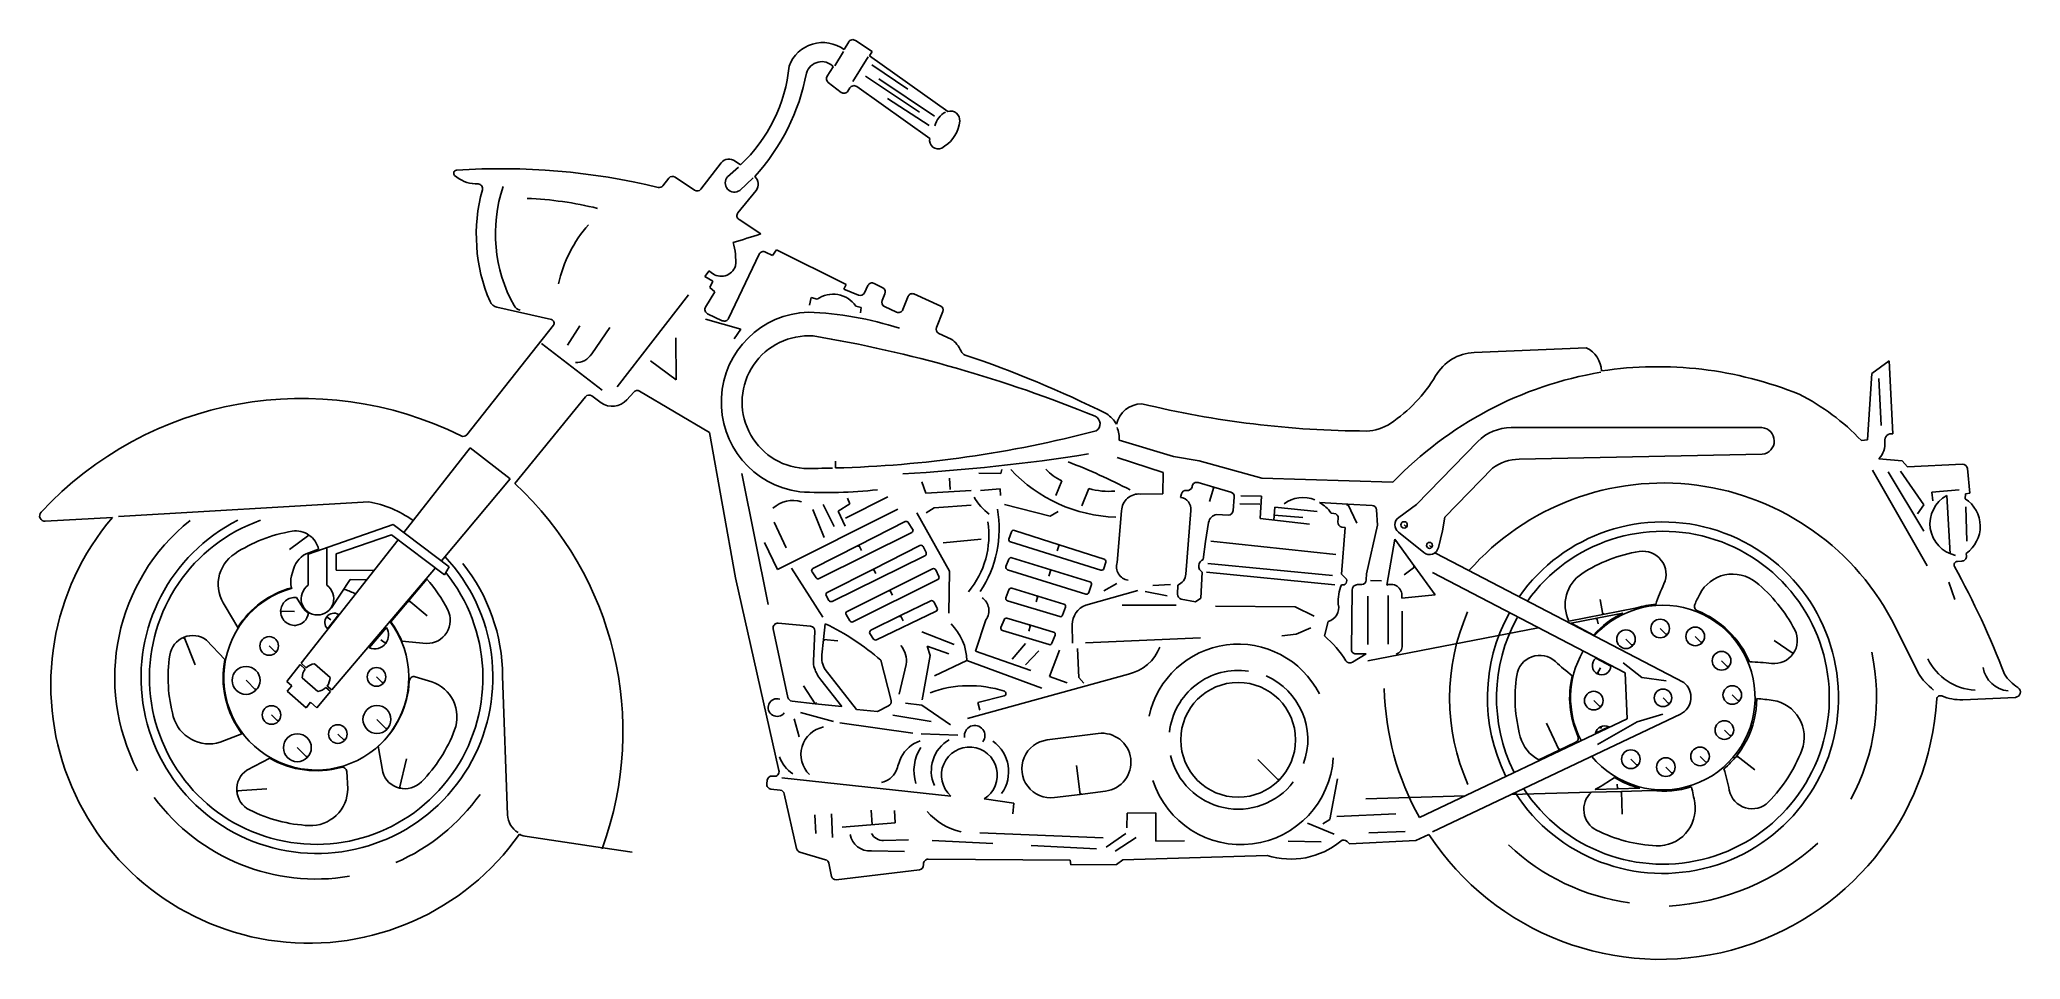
# Model space of a CAD drawing. Extents: x 0 to 16.8, y 0 to 7.8.
import ezdxf

# ---------------------------------------------------------------- set-up
doc = ezdxf.new("R2010")
doc.units = 0
doc.layers.add('WHITE', color=7, linetype='CONTINUOUS')

msp = doc.modelspace()

# ---------------------------------------------------------------- linework, layer by layer
at = {"layer": 'WHITE', "linetype": 'CONTINUOUS'}
for p, q in [((6.842999, 7.736999), (6.881999, 7.802)), ((6.939, 7.814), (7.080999, 7.719999)), ((6.698999, 7.51), (6.750999, 7.591)), ((6.837999, 7.718999), (6.764999, 7.598)), ((7.046999, 7.676), (6.916999, 7.466)), ((7.080999, 7.719999), (7.059, 7.683)), ((7.059, 7.683), (7.725999, 7.210999)), ((7.385, 7.399), (7.078999, 7.606999)), ((6.817999, 7.373), (6.708, 7.456999)), ((7.571, 6.98), (6.949999, 7.422999)), ((7.485, 7.203999), (7.025, 7.51)), ((7.138, 7.488999), (7.612999, 7.17)), ((6.893, 7.410999), (6.875999, 7.383999)), ((7.211999, 7.321), (7.566999, 7.091)), ((7.697999, 6.914999), (7.673999, 6.897999)), ((5.624, 6.55), (5.797999, 6.774)), ((5.915999, 6.789), (5.960999, 6.756)), ((3.73, 6.593999), (3.704999, 6.594999)), ((5.302, 6.578999), (5.353, 6.644)), ((5.407, 6.652999), (5.57, 6.540999)), ((5.852, 6.656), (5.946, 6.737999)), ((6.067999, 6.645999), (5.955999, 6.539)), ((6.093999, 6.539999), (5.94, 6.349999)), ((5.948999, 6.291999), (6.133999, 6.169)), ((5.86, 5.451), (6.119999, 5.997)), ((6.175, 6.014999), (6.234, 5.985)), ((6.234, 5.985), (6.268, 6.032999)), ((6.268, 6.032999), (6.861, 5.741)), ((5.693999, 5.855), (5.657999, 5.809)), ((5.657999, 5.809), (5.724999, 5.767)), ((5.715, 5.839), (5.693999, 5.855)), ((5.724999, 5.767), (5.702, 5.715)), ((6.861, 5.741), (6.842, 5.701)), ((7.015999, 5.669), (7.045, 5.73)), ((7.098999, 5.749), (7.171999, 5.711999)), ((4.912, 4.869999), (5.518, 5.651999)), ((5.743999, 5.676), (5.664999, 5.547999)), ((5.702, 5.715), (5.743999, 5.676)), ((6.561999, 5.629), (6.547999, 5.565)), ((6.613999, 5.613999), (6.561999, 5.629)), ((6.842, 5.701), (6.964, 5.65)), ((7.19, 5.659999), (7.165999, 5.604)), ((7.342, 5.526), (7.388999, 5.640999)), ((7.434999, 5.658999), (7.664999, 5.556)), ((3.634, 4.462999), (4.369999, 5.394)), ((4.353, 5.441999), (3.89, 5.546)), ((5.965, 5.359), (5.663, 5.446)), ((5.682, 5.491), (5.807, 5.432)), ((6.988999, 5.545), (6.942999, 5.556)), ((6.981999, 5.498), (6.988999, 5.545)), ((7.185999, 5.552), (7.288, 5.504)), ((7.683, 5.511), (7.627999, 5.375)), ((4.269999, 5.236999), (4.783999, 4.841)), ((4.596, 5.388), (4.488999, 5.224999)), ((4.848999, 5.375), (4.696, 5.15)), ((5.414, 4.929999), (5.410999, 5.284999)), ((5.907999, 5.278999), (5.965, 5.359)), ((7.647999, 5.323999), (7.752999, 5.275)), ((5.195, 5.09), (5.414, 4.929999)), ((12.202, 5.160999), (13.156, 5.202)), ((15.585, 4.984), (15.732, 5.09)), ((15.732, 5.09), (15.765, 4.469999)), ((15.549, 4.418), (15.585, 4.984)), ((15.665, 4.539999), (15.646, 4.940999)), ((4.643, 4.784999), (4.040999, 4.047999)), ((4.776, 4.735), (4.697999, 4.791999)), ((5.052999, 4.824999), (4.993999, 4.758999)), ((5.698999, 4.481999), (5.103, 4.831999)), ((5.919, 3.246999), (5.698999, 4.481999)), ((9.182, 4.414999), (9.645999, 4.277999)), ((12.234, 4.403999), (11.713, 3.869999)), ((14.651, 4.522999), (12.516, 4.522999)), ((15.496, 4.413), (15.549, 4.418)), ((3.661999, 4.352), (3.098, 3.631999)), ((4.000999, 4.086999), (3.661999, 4.352)), ((6.770999, 4.237999), (6.770999, 4.179999)), ((9.557999, 4.140999), (9.164999, 4.268)), ((9.645999, 4.277999), (9.862999, 4.241)), ((9.862999, 4.241), (10.395, 4.093999)), ((12.586, 4.255), (14.653, 4.296)), ((15.645, 4.257999), (15.844, 4.241)), ((15.844, 4.241), (15.889, 4.190999)), ((3.417, 3.391), (4.000999, 4.086999)), ((5.973999, 4.133999), (6.197, 3.017999)), ((7.504, 4.061999), (7.538, 3.964999)), ((7.739999, 4.092999), (7.744999, 3.997999)), ((7.987999, 4.135), (8.177, 4.132999)), ((8.177, 4.132999), (8.184, 4.168)), ((8.644, 3.947), (8.696, 4.071)), ((9.555, 3.959), (9.557999, 4.140999)), ((9.987999, 4.017), (9.854, 4.056)), ((10.395, 4.093999), (11.51, 4.058)), ((11.954, 3.763), (12.359, 4.177)), ((16.057, 3.348), (15.59, 4.162)), ((15.724, 4.146999), (16.029, 3.642999)), ((16.027, 3.867), (15.83, 4.152999)), ((15.889, 4.190999), (16.356, 4.210999)), ((16.398, 4.175), (16.418, 3.966)), ((0.671999, 3.767999), (2.801, 3.891999)), ((6.855, 3.752), (7.214, 3.934)), ((6.872, 3.921999), (6.893, 3.875)), ((7.538, 3.964999), (7.923999, 3.986999)), ((8.001999, 3.989), (8.170999, 4.001999)), ((8.170999, 4.001999), (8.173, 3.947)), ((8.925, 4.006), (8.866, 3.858999)), ((9.366, 3.957999), (9.555, 3.959)), ((9.711999, 3.959), (9.704999, 3.93)), ((9.758, 3.989), (9.755999, 3.989)), ((9.803, 4.025), (9.803, 4.020999)), ((9.951999, 3.894), (9.987999, 4.017)), ((9.987999, 4.017), (9.975999, 4.01)), ((10.133, 3.974999), (9.987999, 4.017)), ((10.152, 3.816999), (10.161, 3.933)), ((10.217, 3.941999), (10.394, 3.938999)), ((10.394, 3.938999), (10.383, 3.75)), ((11.129, 3.871999), (10.888, 3.885999)), ((16.327, 3.993), (16.095, 3.974999)), ((16.095, 3.974999), (16.105, 3.901)), ((16.222, 3.947), (16.251, 3.450999)), ((16.381, 3.960999), (16.379, 3.917999)), ((16.418, 3.966), (16.381, 3.960999)), ((0.62, 3.759999), (0.048, 3.727999)), ((6.348999, 3.502), (6.249, 3.72)), ((6.276999, 3.316999), (7.298999, 3.828999)), ((6.576, 3.828), (6.672999, 3.589999)), ((6.756999, 3.681999), (6.664999, 3.868999)), ((6.893, 3.875), (6.793, 3.812999)), ((6.793, 3.812999), (6.850999, 3.684999)), ((7.362999, 3.723999), (6.967999, 3.523)), ((7.426, 3.66), (7.388999, 3.717)), ((7.738999, 3.302), (7.461999, 3.798)), ((7.541999, 3.799), (7.607999, 3.839999)), ((7.607999, 3.839999), (7.922999, 3.865)), ((8.206999, 3.868999), (8.595, 3.769)), ((8.595, 3.769), (8.664999, 3.809999)), ((9.164999, 3.377), (9.204, 3.815999)), ((9.793, 3.816999), (9.75, 3.278)), ((9.916999, 3.555), (9.944, 3.717)), ((10.013, 3.783999), (10.111, 3.779999)), ((10.21, 3.875), (10.38, 3.871)), ((10.383, 3.75), (10.802, 3.701999)), ((10.498, 3.736999), (10.507, 3.846999)), ((10.745, 3.759), (10.501, 3.779999)), ((10.507, 3.846999), (10.866, 3.809)), ((10.986, 3.796999), (11.01, 3.793999)), ((11.047, 3.750999), (11.044, 3.720999)), ((11.129, 3.871999), (11.118, 3.861999)), ((11.205, 3.710999), (11.129, 3.871999)), ((11.334, 3.859999), (11.129, 3.871999)), ((11.381, 3.694999), (11.372, 3.822999)), ((11.713, 3.869999), (11.561, 3.759999)), ((11.934, 3.645999), (11.954, 3.763)), ((15.974, 3.790999), (16.027, 3.867)), ((16.394, 3.558), (16.386, 3.848999)), ((2.124, 3.486), (2.290999, 3.609999)), ((2.224999, 2.519999), (3.049, 3.569999)), ((2.290999, 3.609999), (2.276999, 3.607)), ((2.283999, 3.447), (3.007999, 3.7)), ((2.993999, 3.611999), (2.520999, 3.45)), ((3.443, 3.272), (2.993999, 3.611999)), ((3.007999, 3.7), (3.483999, 3.339999)), ((6.164999, 3.546), (6.276999, 3.316999)), ((6.631, 3.239), (7.418, 3.631)), ((8.008999, 3.575), (7.686999, 3.542999)), ((8.265999, 3.635999), (8.244999, 3.575999)), ((8.258, 3.551), (9.027, 3.311)), ((8.673, 3.526999), (8.291, 3.648999)), ((9.897, 3.403), (9.916999, 3.555)), ((9.963, 3.556999), (11.026, 3.443)), ((11.104, 3.674), (11.075, 3.278)), ((11.078, 3.677999), (11.104, 3.674)), ((11.286, 3.279999), (11.381, 3.694999)), ((11.527, 3.575999), (11.461, 3.184999)), ((11.699, 3.338999), (11.527, 3.575999)), ((11.558, 3.634), (11.774, 3.460999)), ((11.607, 3.696), (11.626, 3.677)), ((11.626, 3.677), (11.626, 3.690999)), ((11.899, 3.503999), (11.934, 3.645999)), ((2.283999, 3.183), (2.283999, 3.447)), ((2.289, 3.459), (2.372999, 3.489)), ((2.441999, 3.500999), (2.441999, 3.183)), ((2.520999, 3.45), (2.520999, 3.309999)), ((6.967999, 3.523), (6.578, 3.325)), ((6.739999, 3.045), (7.531, 3.433)), ((6.967999, 3.523), (6.964, 3.509999)), ((6.991, 3.476999), (6.967999, 3.523)), ((7.487999, 3.520999), (7.093999, 3.321)), ((7.539999, 3.46), (7.514999, 3.512)), ((8.244999, 3.404999), (8.22, 3.341)), ((8.602, 3.315), (8.269, 3.417)), ((8.656, 3.476), (8.673, 3.526999)), ((8.673, 3.526999), (8.659999, 3.519999)), ((9.055, 3.404999), (8.673, 3.526999)), ((9.052, 3.325), (9.067999, 3.38)), ((11.823, 3.522), (11.841, 3.503999)), ((11.841, 3.503999), (11.841, 3.517999)), ((13.985, 2.355), (11.874, 3.454999)), ((16.352, 3.388), (16.313, 3.385999)), ((16.388, 3.453999), (16.39, 3.430999)), ((2.142999, 3.263), (2.16, 3.321)), ((2.64, 3.230999), (2.482, 2.990999)), ((3.365999, 3.329999), (2.483999, 2.292999)), ((2.520999, 3.309999), (2.842999, 3.308)), ((2.782, 3.23), (2.64, 3.230999)), ((3.292999, 3.236), (3.14, 3.052999)), ((3.483999, 3.339999), (3.443, 3.272)), ((6.289, 1.608), (5.919, 3.246999)), ((6.395999, 3.328999), (6.663, 2.911)), ((6.57, 3.296), (6.605, 3.244999)), ((7.093999, 3.321), (6.699999, 3.121999)), ((6.918, 2.871999), (7.639999, 3.230999)), ((7.093999, 3.321), (7.089, 3.308)), ((7.112999, 3.282999), (7.093999, 3.321)), ((7.596, 3.322999), (7.231999, 3.141999)), ((7.649, 3.257999), (7.623, 3.312999)), ((7.732999, 2.947), (7.738999, 3.302)), ((8.232999, 3.315), (8.899, 3.107)), ((8.585, 3.259), (8.602, 3.315)), ((8.602, 3.315), (8.59, 3.308)), ((8.934, 3.213), (8.602, 3.315)), ((9.876999, 3.072), (9.89, 3.293999)), ((9.925999, 3.295), (11.016, 3.186)), ((10.998, 3.265), (9.935999, 3.367)), ((11.075, 3.278), (11.109, 3.243)), ((11.285, 3.227999), (11.286, 3.279999)), ((11.322, 3.221999), (11.413, 3.220999)), ((11.607, 3.272), (11.699, 3.338999)), ((11.699, 3.338999), (11.685, 3.341)), ((11.87, 3.101999), (11.699, 3.338999)), ((11.849, 3.289999), (13.486, 2.437999)), ((16.292, 3.061), (16.241, 3.21)), ((2.236, 2.996), (2.184, 3.078)), ((3.14, 3.052999), (2.987999, 2.871)), ((3.296999, 2.923), (3.14, 3.052999)), ((3.14, 3.052999), (3.141999, 3.039)), ((6.690999, 3.095), (6.714, 3.053999)), ((7.231999, 3.141999), (6.868999, 2.960999)), ((7.231999, 3.141999), (7.228, 3.128999)), ((7.254, 3.098), (7.231999, 3.141999)), ((7.579999, 3.049999), (7.323999, 2.924999)), ((7.633999, 2.989), (7.605999, 3.042)), ((8.244999, 3.144999), (8.218999, 3.076999)), ((8.232, 3.051), (8.677, 2.915999)), ((8.491999, 3.088999), (8.269, 3.157)), ((8.477, 3.040999), (8.491999, 3.088999)), ((8.491999, 3.088999), (8.479999, 3.082999)), ((8.713, 3.022), (8.491999, 3.088999)), ((8.899999, 3.013), (9.342, 3.138999)), ((8.923999, 3.119999), (8.946999, 3.187999)), ((9.050999, 3.134999), (9.163999, 3.197)), ((9.590999, 3.094), (9.404999, 3.128999)), ((9.619, 3.188999), (9.468999, 3.180999)), ((9.682, 3.184), (9.678999, 3.107)), ((9.711, 3.065999), (9.831999, 3.040999)), ((9.831999, 3.040999), (9.876999, 3.072)), ((11.159, 2.634999), (11.164, 3.141)), ((11.21, 3.187999), (11.246, 3.187999)), ((11.298, 3.091), (11.297, 2.677999)), ((11.471, 3.095999), (11.471, 2.683)), ((11.586, 3.073999), (11.87, 3.101999)), ((13.273, 3.062999), (13.298, 2.934999)), ((1.577, 3.006), (1.684999, 2.825)), ((2.168999, 2.96), (2.049999, 2.963999)), ((2.049999, 2.963999), (2.059999, 2.953999)), ((2.476, 2.888999), (2.441999, 2.914999)), ((2.441999, 2.914999), (2.444, 2.901999)), ((2.447999, 2.812), (2.543999, 2.934999)), ((6.861, 2.933), (6.892, 2.88)), ((7.323999, 2.924999), (7.071, 2.801)), ((7.118, 2.719), (7.625, 2.961999)), ((7.323999, 2.924999), (7.32, 2.911999)), ((7.346, 2.88), (7.323999, 2.924999)), ((8.048999, 2.89), (7.961999, 2.621999)), ((8.204, 2.89), (8.177, 2.823999)), ((8.428999, 2.842999), (8.227999, 2.901999)), ((8.701999, 2.928999), (8.725999, 2.996)), ((9.206999, 3.013), (9.668, 3.013999)), ((10.001, 3.005), (10.679, 3)), ((10.679, 3), (10.842, 2.921)), ((10.96, 2.875999), (10.93, 2.752)), ((11.589, 2.961999), (11.589, 2.671)), ((13.009, 2.878999), (13.298, 2.934999)), ((13.247, 2.903), (13.027, 2.859999)), ((13.247, 2.903), (13.24, 2.891)), ((13.468, 2.946), (13.247, 2.903)), ((13.257, 2.855), (13.247, 2.903)), ((13.298, 2.934999), (13.587, 2.990999)), ((13.298, 2.934999), (13.306, 2.947)), ((1.228, 2.740999), (1.223, 2.727999)), ((1.324, 2.506), (1.228, 2.740999)), ((1.575999, 2.552999), (1.419999, 2.716)), ((2.948999, 2.823999), (2.802999, 2.651)), ((2.903, 2.717999), (2.944, 2.688999)), ((2.944, 2.688999), (2.941999, 2.703)), ((3.081, 2.709), (3.292, 2.687999)), ((6.239999, 2.812999), (6.364999, 2.229)), ((6.558, 2.835), (6.282999, 2.861)), ((6.581999, 2.539), (6.593999, 2.792999)), ((6.669, 2.723), (6.653999, 2.592)), ((6.683, 2.855), (6.669, 2.723)), ((6.789999, 2.71), (6.669, 2.723)), ((6.669, 2.723), (6.677999, 2.713)), ((7.063, 2.772), (7.092999, 2.726)), ((7.502999, 2.786), (7.777999, 2.678999)), ((8.189999, 2.798), (8.586999, 2.677999)), ((8.413999, 2.793999), (8.428999, 2.842999)), ((8.428999, 2.842999), (8.416, 2.835999)), ((8.625, 2.785), (8.428999, 2.842999)), ((8.611, 2.69), (8.637999, 2.759)), ((8.786999, 2.690999), (8.782999, 2.848)), ((9.876, 2.736), (8.897, 2.693)), ((10.567, 2.753), (10.689, 2.767999)), ((10.689, 2.767999), (10.813, 2.822)), ((11.297, 2.539999), (12.748, 2.822)), ((13.027, 2.859999), (13.218, 2.759999)), ((13.494, 2.723999), (13.55, 2.667999)), ((13.785, 2.815), (13.841, 2.759)), ((13.841, 2.759), (13.841, 2.773)), ((14.083, 2.747999), (14.139, 2.691999)), ((14.139, 2.691999), (14.139, 2.706)), ((14.755, 2.713999), (14.916, 2.601999)), ((15.784, 2.832), (15.98, 2.437)), ((1.952, 2.667), (2.007999, 2.611)), ((2.007999, 2.611), (2.007999, 2.625)), ((7.243, 2.203), (7.153999, 2.545)), ((7.506999, 2.21), (7.576, 2.586999)), ((7.576, 2.586999), (7.55, 2.664999)), ((7.55, 2.664999), (7.732999, 2.598999)), ((7.611, 2.413), (7.887, 2.542)), ((7.887, 2.542), (8.526, 2.306999)), ((7.961999, 2.621999), (8.430999, 2.457999)), ((8.385, 2.688999), (8.272999, 2.553999)), ((8.387, 2.505), (8.498, 2.625)), ((8.59, 2.407), (8.675, 2.63)), ((8.828, 2.645999), (8.838999, 2.398)), ((11.167, 2.528), (11.283, 2.599999)), ((11.283, 2.599999), (11.196, 2.598999)), ((13.366, 2.494999), (13.238, 2.562)), ((13.55, 2.667999), (13.55, 2.681999)), ((14.307, 2.540999), (14.363, 2.484999)), ((14.916, 2.601999), (14.913, 2.615)), ((1.756, 2.375), (1.84, 2.289999)), ((2.214999, 2.507999), (2.102999, 2.365)), ((2.102999, 2.365), (2.144, 2.328999)), ((2.257999, 2.47), (2.214999, 2.507999)), ((2.267999, 2.482), (2.224999, 2.519999)), ((2.365999, 2.280999), (2.233999, 2.397)), ((2.47, 2.398999), (2.336999, 2.515)), ((2.865, 2.404), (2.921, 2.348)), ((2.921, 2.348), (2.921, 2.361999)), ((3.335, 2.362999), (3.194999, 2.404999)), ((3.937999, 2.411), (3.98, 1.230999)), ((6.824999, 2.151), (6.644, 2.378999)), ((6.682, 2.467), (6.947999, 2.125999)), ((7.369999, 2.509), (7.311999, 2.256999)), ((9.260999, 2.427), (7.892, 2.051)), ((8.741, 2.351999), (8.59, 2.407)), ((8.838999, 2.398), (8.883, 2.349999)), ((13.277, 2.480999), (13.25, 2.43)), ((13.25, 2.43), (13.264, 2.434)), ((13.47, 2.523999), (13.63, 2.398999)), ((13.486, 2.437999), (13.503, 2.046999)), ((13.63, 2.398999), (13.837, 2.368999)), ((14.363, 2.484999), (14.363, 2.499)), ((1.84, 2.289999), (1.84, 2.303999)), ((2.144, 2.328999), (2.104, 2.282999)), ((2.104, 2.282999), (2.266, 2.141999)), ((2.358, 2.141999), (2.473, 2.279999)), ((2.473, 2.279999), (2.434999, 2.313999)), ((2.483999, 2.292999), (2.446, 2.325999)), ((6.4, 2.197999), (6.598, 2.176)), ((6.498, 2.328999), (6.598, 2.176)), ((8.204, 2.243), (7.98, 2.184999)), ((13.22, 2.201999), (13.276, 2.145999)), ((13.809, 2.226), (13.862, 2.173)), ((14.398, 2.25), (14.454, 2.194)), ((14.454, 2.194), (14.454, 2.207999)), ((16.806, 2.23), (16.358, 2.21)), ((1.973, 2.079999), (2.028, 2.023999)), ((2.028, 2.023999), (2.028, 2.038)), ((2.266, 2.141999), (2.305, 2.188999)), ((2.305, 2.188999), (2.358, 2.141999)), ((2.868999, 2.042), (2.953, 1.957999)), ((6.460999, 1.893), (6.416999, 2.046)), ((6.471, 2.101), (6.751999, 2.026)), ((6.598, 2.176), (6.609, 2.184999)), ((6.598, 2.176), (6.824999, 2.151)), ((6.947999, 2.125999), (7.127999, 2.111)), ((7.127999, 2.111), (7.222, 2.157)), ((7.583, 2.025), (7.257999, 2.078999)), ((7.366, 2.18), (7.504, 2.164)), ((7.504, 2.164), (7.749, 1.996999)), ((7.98, 2.184999), (7.997, 2.121999)), ((13.503, 2.046999), (11.737, 1.207999)), ((11.849, 1.085999), (13.957, 2.088)), ((13.588, 2.023), (13.251, 1.827999)), ((13.276, 2.145999), (13.276, 2.16)), ((13.807, 2.088), (13.588, 2.023)), ((13.862, 2.173), (13.862, 2.187)), ((1.534999, 1.848999), (1.720999, 1.919999)), ((2.536999, 1.917999), (2.592, 1.861999)), ((2.592, 1.861999), (2.592, 1.876)), ((2.953, 1.957999), (2.953, 1.972)), ((6.808, 2.012), (7.427999, 1.925999)), ((7.810999, 1.909), (7.499, 1.919999)), ((9.005, 1.922999), (8.571, 1.868)), ((12.818, 2.010999), (12.927, 1.781999)), ((13.235, 1.924999), (13.348, 1.978999)), ((13.278, 1.98), (13.274, 1.967)), ((13.285, 1.965), (13.278, 1.98)), ((14.331, 1.952), (14.387, 1.896)), ((14.387, 1.896), (14.387, 1.909999)), ((1.957, 1.712), (1.761999, 1.610999)), ((2.190999, 1.802999), (2.276, 1.718)), ((2.276, 1.718), (2.275, 1.731999)), ((2.88, 1.814), (2.917999, 1.593)), ((3.121, 1.705999), (3.059999, 1.458999)), ((10.361, 1.702999), (10.54, 1.524)), ((12.752, 1.699), (12.927, 1.781999)), ((12.927, 1.781999), (13.066, 1.848)), ((12.927, 1.781999), (12.932, 1.794999)), ((13.535, 1.703999), (13.591, 1.648)), ((14.124, 1.728), (14.18, 1.672)), ((14.18, 1.672), (14.18, 1.685999)), ((14.589, 1.613999), (14.436, 1.733999)), ((14.436, 1.733999), (14.438, 1.72)), ((2.621, 1.452), (2.612999, 1.598999)), ((6.184999, 1.495), (6.189, 1.526)), ((6.232999, 1.560999), (6.244999, 1.559)), ((6.313, 1.544999), (7.750999, 1.391)), ((8.819, 1.649999), (8.85, 1.404999)), ((10.54, 1.524), (10.54, 1.537999)), ((10.974, 1.192999), (11.04, 1.536999)), ((13.591, 1.648), (13.591, 1.661999)), ((13.833, 1.636999), (13.889, 1.580999)), ((13.889, 1.580999), (13.888, 1.595)), ((1.930999, 1.452999), (1.677, 1.434999)), ((1.677, 1.434999), (1.687999, 1.425999)), ((3.059999, 1.458999), (3.072, 1.465999)), ((6.3, 1.440999), (6.219999, 1.45)), ((6.439, 0.944999), (6.334, 1.409999)), ((8.034999, 1.366999), (8.288, 1.33)), ((8.633, 1.378), (8.85, 1.404999)), ((8.85, 1.404999), (9.067, 1.432999)), ((8.85, 1.404999), (8.857999, 1.417)), ((11.282, 1.368), (12.125, 1.391999)), ((12.516, 1.402999), (13.194, 1.422999)), ((13.456, 1.430999), (13.2, 1.422999)), ((13.231, 1.445999), (13.421, 1.450999)), ((13.42, 1.491999), (13.421, 1.450999)), ((13.421, 1.450999), (13.431, 1.462)), ((13.421, 1.450999), (13.612, 1.457)), ((13.456, 1.430999), (13.447, 1.419999)), ((13.713, 1.437999), (13.456, 1.430999)), ((13.462, 1.236999), (13.456, 1.430999)), ((6.593999, 1.231999), (6.602, 1.074)), ((6.736, 1.238999), (6.744999, 1.039)), ((7.072999, 1.271999), (7.080999, 1.146)), ((7.270999, 1.269), (7.277999, 1.162999)), ((8.288, 1.33), (8.279, 1.238999)), ((9.251999, 1.246), (9.246999, 1.12)), ((9.496, 1.248999), (9.251999, 1.246)), ((9.494, 1.008), (9.496, 1.248999)), ((10.916, 1.156), (10.974, 1.192999)), ((11.536, 1.238999), (11.033, 1.218)), ((4.788, 0.950999), (4.145999, 1.046)), ((7.277999, 1.162999), (6.826, 1.126999)), ((7.178999, 1.014), (7.390999, 1.019999)), ((7.592, 1.013), (8.107999, 0.986999)), ((7.998, 1.077), (9.046999, 1.034999)), ((9.239, 1.072), (9.071999, 0.957)), ((9.147999, 0.922999), (9.326, 1.037999)), ((9.737999, 1.011), (9.494, 1.008)), ((10.786, 1.159999), (11.013, 1.067999)), ((11.705, 1.011999), (11.141, 0.984)), ((11.306, 1.077), (11.616, 1.09)), ((11.817, 1.065), (11.705, 1.011999)), ((4.787, 0.948), (4.777999, 0.944)), ((4.788, 0.950999), (4.787, 0.948)), ((4.790999, 0.949999), (4.788, 0.950999)), ((5.039, 0.913999), (4.790999, 0.949999)), ((6.684999, 0.848999), (6.466, 0.915)), ((7.357999, 0.92), (7.074999, 0.925)), ((8.767, 0.845), (7.559, 0.853999)), ((8.434, 0.971), (8.989999, 0.943)), ((8.772, 0.805999), (8.767, 0.845)), ((9.215, 0.848999), (9.161, 0.808)), ((10.441, 0.885999), (9.215, 0.848999)), ((10.621, 1.006), (10.9, 1.001999)), ((11.141, 0.984), (11.121, 1.004999)), ((6.736, 0.708), (6.712999, 0.819)), ((7.484, 0.764999), (6.775, 0.679)), ((7.519, 0.811999), (7.519, 0.805999)), ((9.161, 0.808), (8.772, 0.805999))]:
    msp.add_line(p, q, dxfattribs=at)
for centre, radius in [((11.607, 3.696), 0.02687), ((11.823, 3.521999), 0.025455), ((13.785, 2.815), 0.079195), ((1.951999, 2.667), 0.079195), ((13.494, 2.723999), 0.079195), ((14.083, 2.747999), 0.079195), ((14.307, 2.540999), 0.079195), ((1.756, 2.374), 0.118793), ((2.865, 2.404), 0.079195), ((10.195, 1.869), 0.487903), ((13.22, 2.201999), 0.079195), ((13.809, 2.226), 0.074953), ((14.398, 2.25), 0.079195), ((1.972, 2.079999), 0.079195), ((2.868999, 2.042), 0.118793), ((14.331, 1.952), 0.079195), ((2.191999, 1.802), 0.118793), ((2.536, 1.917999), 0.079195), ((13.535, 1.703999), 0.079195), ((13.833, 1.636999), 0.079195), ((14.124, 1.728), 0.079195)]:
    msp.add_circle(centre, radius, dxfattribs=at)
for centre, radius, start, end in [((6.661799, 7.490499), 0.305935, 53.68072, 159.6281), ((6.9161, 7.781199), 0.039943, 55.07842, 148.618), ((5.064, 7.72), 1.316778, 312.9381, 354.6401), ((6.652199, 7.4998), 0.134457, 42.70939, 163.9375), ((4.740999, 7.878), 1.814333, 317.7029, 349.167), ((6.7327, 7.488499), 0.040029, 147.4625, 231.899), ((6.927199, 7.389899), 0.040192, 55.44009, 148.3268), ((6.842, 7.404999), 0.039962, 233.1296, 328.2986), ((7.781799, 7.054899), 0.169046, 116.6408, 168.7099), ((7.536, 7.157299), 0.291476, 303.7664, 354.2307), ((7.748299, 7.136099), 0.078149, 354.0486, 106.5799), ((7.644699, 6.966899), 0.074871, 169.9209, 293.0378), ((5.864599, 6.7215), 0.084804, 52.71115, 141.7517), ((3.547999, 6.684999), 0.026172, 96.58147, 226.5482), ((3.7207, 6.884999), 0.290424, 228.9514, 266.9012), ((3.933, 1.112999), 5.61143, 76.31046, 93.96486), ((3.7269, 6.5536), 0.040511, 344.8317, 85.61221), ((5.1441, 6.1722), 1.26684, 161.6037, 208.8978), ((5.2706, 6.603899), 0.040067, 256.1372, 321.5856), ((5.3849, 6.618899), 0.04059, 57.05305, 141.8031), ((5.910899, 6.6037), 0.078867, 138.3964, 304.8789), ((6.0282, 6.5928), 0.084407, 321.2551, 49.51651), ((5.143899, 6.161199), 1.429786, 164.5125, 203.3286), ((4.016999, 3.4), 3.074672, 76.28465, 87.57682), ((5.5922, 6.574599), 0.040271, 236.5467, 322.2753), ((5.502, 5.508), 1.114221, 138.3835, 167.7724), ((5.971099, 6.325099), 0.039839, 141.3177, 236.2702), ((4.270999, 11.9109), 6.03657, 285.6458, 287.976), ((5.3852, 5.9454), 0.535982, 354.8191, 16.54156), ((6.155999, 5.98), 0.039812, 61.50359, 154.7223), ((5.7969, 5.938699), 0.129024, 230.5979, 341.1438), ((7.0812, 5.713399), 0.039824, 63.43526, 155.3655), ((3.9082, 5.627999), 0.083995, 203.1448, 257.486), ((6.749799, 5.4223), 0.23495, 34.68436, 125.3138), ((6.98, 5.687), 0.040311, 246.6148, 333.4346), ((7.203199, 5.5885), 0.0403, 157.3801, 244.7687), ((7.1532, 5.676399), 0.040259, 335.9799, 62.16192), ((7.420799, 5.627499), 0.034546, 65.73437, 156.9974), ((4.103999, 5.598), 0.078771, 208.8427, 257.5502), ((4.345499, 5.4123), 0.03058, 323.2425, 75.82726), ((5.6991, 5.5271), 0.039995, 148.4957, 244.654), ((6.565599, 4.737899), 0.767521, 91.98598, 262.4685), ((5.824, 5.467999), 0.039812, 244.7223, 334.7225), ((6.4275, 2.6401), 2.867069, 72.00995, 87.77121), ((7.3048, 5.5401), 0.039817, 245.044, 339.2416), ((7.650599, 5.5242), 0.034908, 337.8333, 65.63755), ((6.539999, 4.738999), 0.564419, 85.93608, 265.9361), ((4.747999, -5.681), 11.13476, 67.67304, 80.53006), ((7.664999, 5.360099), 0.039887, 158.0652, 244.7833), ((7.632199, 5.0879), 0.222708, 22.46542, 57.15193), ((4.5641, 5.2302), 0.154368, 267.7346, 328.6989), ((7.891199, 5.194399), 0.057342, 201.9127, 251.5024), ((4.8659, -3.800699), 9.432855, 63.4852, 71.41023), ((12.2199, 4.761799), 0.399658, 92.56734, 149.9386), ((13.058, 4.996), 0.228122, 2.260461, 64.55825), ((10.797, 5.604), 1.253903, 303.5507, 329.2008), ((13.8114, 1.8475), 3.191042, 99.58601, 136.1542), ((13.764, 1.844), 3.196936, 67.89574, 98.599), ((2.2317, 1.739599), 3.031306, 63.48398, 137.0761), ((4.673999, 4.760699), 0.039442, 52.51998, 141.9077), ((4.871699, 4.867699), 0.163624, 234.2017, 318.3694), ((5.0822, 4.798499), 0.039432, 58.16404, 137.775), ((9.378, 4.504), 0.222031, 90.77428, 167.7791), ((11.3184, 12.7474), 8.253463, 256.381, 269.782), ((14.1247, 3.1197), 1.88496, 43.32326, 63.45806), ((8.951, 4.554999), 0.069462, 300.2564, 67.12678), ((8.929299, 4.4165), 0.267894, 30.13473, 56.54128), ((11.2747, 4.881999), 0.388194, 271.8157, 303.6859), ((3.6026, 4.4882), 0.040251, 244.0715, 321.2509), ((6.5211, 13.8821), 9.705317, 271.4755, 284.7128), ((8.9432, 4.4344), 0.23959, 355.3555, 22.21884), ((12.5162, 4.128999), 0.394, 90.02908, 135.7403), ((14.6412, 4.409399), 0.114012, 275.9406, 85.06945), ((15.513, 4.385), 0.183095, 316.1061, 6.271077), ((15.7536, 4.412099), 0.059011, 78.86144, 186.9079), ((6.4677, 19.7689), 15.66337, 273.2035, 279.0148), ((6.9981, -0.341), 4.89616, 62.27411, 69.03416), ((12.5944, 3.861299), 0.393801, 91.22227, 126.7099), ((2.082099, 1.936899), 2.879936, 339.9807, 47.14161), ((6.503699, 13.882), 9.706001, 269.9781, 271.4246), ((9.1988, 5.0492), 1.288948, 223.2521, 268.0082), ((8.8498, 4.4281), 0.388812, 221.5907, 246.6988), ((9.842, 4.0183), 0.039563, 72.34361, 170.2519), ((13.8108, 1.846799), 2.205432, 26.53251, 138.5404), ((16.3581, 4.171), 0.040055, 5.7251, 93.00527), ((2.64, 2.987799), 0.918421, 54.44782, 79.90384), ((6.406199, 3.6549), 0.248619, 72.49062, 132.5713), ((6.685299, 8.033899), 4.062871, 266.8918, 276.2271), ((8.383999, 4.189), 0.506107, 210.5172, 232.7904), ((9.089, 4.531), 0.550066, 252.6521, 276.0526), ((9.35, 3.812799), 0.146035, 83.71187, 178.7444), ((9.6905, 3.8279), 0.103124, 353.9297, 81.91705), ((9.750999, 3.949), 0.040311, 82.87498, 165.6185), ((9.7639, 4.028399), 0.039794, 261.4829, 349.2831), ((10.1211, 3.9367), 0.040071, 354.702, 72.73971), ((10.7457, 3.6651), 0.263563, 67.16107, 127.5699), ((10.7318, 3.615499), 0.312359, 35.52691, 59.99575), ((16.355, 3.706), 0.275181, 118.8931, 257.8325), ((16.228, 3.683), 0.279331, 304.9416, 57.2771), ((0.0447, 3.773), 0.04512, 136.5288, 274.1942), ((2.289999, 2.335), 2.195242, 139.5261, 324.7172), ((2.351099, 2.398099), 1.712274, 128.722, 207.5542), ((2.358799, 2.3989), 1.496385, 116.762, 43.34548), ((2.351999, 2.398299), 1.418253, 109.5247, 39.00998), ((7.372099, 3.705899), 0.020219, 33.2971, 116.6914), ((7.3303, 3.6054), 0.743925, 319.9785, 9.017867), ((7.2121, 3.6611), 0.950186, 326.0173, 10.29998), ((10.0239, 3.7037), 0.080999, 97.7305, 170.5493), ((10.1121, 3.819999), 0.040015, 268.4248, 355.7002), ((11.0069, 3.753899), 0.040219, 355.8638, 85.57944), ((11.084, 3.7177), 0.040135, 175.2838, 261.4063), ((11.332, 3.819999), 0.040112, 4.289153, 87.13779), ((11.6068, 3.695899), 0.078781, 125.5461, 231.7486), ((13.8082, 2.2272), 1.494029, 212.703, 144.959), ((2.351999, 2.3982), 1.260418, 99.31435, 123.3547), ((2.179499, 3.447299), 0.197239, 55.57675, 99.19006), ((2.180099, 3.4466), 0.197504, 12.39665, 55.83513), ((7.4091, 3.6491), 0.020169, 296.1839, 32.82077), ((8.264399, 3.570199), 0.020248, 163.355, 251.5672), ((8.285, 3.629999), 0.019924, 72.47443, 162.4752), ((13.8085, 2.226799), 1.415143, 213.0994, 144.5287), ((1.8329, 3.188899), 0.314543, 123.5638, 215.5546), ((2.355, 3.268), 0.202074, 109.0626, 164.7946), ((7.496999, 3.503), 0.020124, 26.56505, 116.5647), ((7.522, 3.450999), 0.020124, 296.5651, 26.56566), ((8.2636, 3.397799), 0.019944, 74.29137, 158.8392), ((9.048999, 3.386), 0.019924, 342.4744, 72.47285), ((9.2786, 3.342099), 0.118898, 162.9221, 260.0227), ((9.9193, 3.346799), 0.060384, 111.6427, 240.973), ((11.8229, 3.522099), 0.078258, 231.3288, 346.6211), ((13.8082, 2.2259), 1.260264, 99.18652, 123.1529), ((13.6378, 3.2755), 0.196862, 335.544, 98.99831), ((16.3145, 3.355999), 0.030037, 92.8624, 207.8486), ((16.3499, 3.4281), 0.040204, 272.9978, 4.136383), ((2.338899, 3.210599), 0.202809, 165.0249, 193.8649), ((2.346799, 2.399499), 1.262943, 27.1088, 41.47869), ((2.3902, 2.4028), 1.54781, 0.303538, 38.53147), ((6.5869, 3.3069), 0.020169, 116.1839, 212.8208), ((6.6212, 3.255699), 0.019414, 213.4445, 300.4057), ((7.6048, 3.305399), 0.019723, 22.66456, 116.565), ((7.631, 3.248999), 0.020124, 296.5651, 26.56505), ((8.2391, 3.3343), 0.020241, 160.6699, 252.4584), ((8.927999, 3.194), 0.019924, 342.4744, 72.47305), ((9.0327, 3.3301), 0.019932, 253.3833, 345.1976), ((9.64, 3.286), 0.11029, 292.3801, 355.8404), ((11.0847, 3.2192), 0.034013, 251.6181, 44.40443), ((11.245, 3.227999), 0.040012, 271.4321, 0), ((13.2909, 3.017899), 0.314278, 123.1591, 206.2307), ((14.4012, 2.9628), 0.315189, 51.3629, 152.7681), ((13.8093, 2.225299), 1.260835, 27.27026, 51.27849), ((10.108, -0.082), 7.065137, 20.79239, 28.98844), ((2.353299, 2.3986), 0.786401, 105.0577, 36.92088), ((2.351799, 2.399199), 0.791156, 105.3783, 147.4388), ((2.1689, 2.96), 0.118962, 82.70772, 178.0732), ((2.362999, 3.069), 0.138697, 124.7213, 55.27872), ((2.3531, 2.396999), 0.787735, 64.8403, 72.19299), ((6.708999, 3.104), 0.020124, 116.565, 206.5657), ((6.732, 3.063999), 0.020591, 209.0546, 292.8324), ((7.5886, 3.0318), 0.020169, 30.37913, 115.2927), ((7.944099, 2.967899), 0.130661, 323.402, 56.61398), ((8.2381, 3.070299), 0.020241, 160.6699, 252.4608), ((8.2636, 3.137799), 0.019944, 74.29137, 158.8392), ((8.904999, 3.126), 0.019924, 252.4744, 342.4737), ((9.718999, 3.1052), 0.04004, 177.4234, 258.4662), ((11.4004, 3.0489), 0.354413, 157.0668, 184.3528), ((11.211, 3.141), 0.046999, 91.21821, 180), ((11.4936, 3.0959), 0.094876, 346.666, 110.0966), ((15.5396, 2.399899), 1.896823, 155.2508, 160.9184), ((15.451, 2.4182), 1.49778, 152.6206, 156.3513), ((2.168999, 2.9609), 0.11904, 178.5078, 273.3694), ((2.1687, 2.96), 0.118225, 273.54, 352.7126), ((2.384599, 3.091599), 0.176673, 212.7547, 236.0761), ((2.504799, 2.866999), 0.079043, 142.6082, 224.0776), ((2.5044, 2.866799), 0.078863, 59.85862, 142.3162), ((2.350999, 2.398), 0.793409, 23.07533, 36.59548), ((3.2957, 2.884999), 0.197034, 268.924, 27.17621), ((6.878399, 2.943199), 0.020129, 117.8381, 210.3789), ((6.9092, 2.8897), 0.019746, 209.421, 296.4352), ((7.616, 2.979999), 0.020124, 296.5651, 26.56627), ((8.222599, 2.882799), 0.019944, 74.29137, 158.8376), ((8.682999, 2.934999), 0.019924, 252.4744, 342.4744), ((8.706899, 3.0027), 0.020241, 340.6699, 72.45844), ((8.958999, 2.8472), 0.176001, 109.5881, 179.7396), ((10.9289, 2.993499), 0.12149, 284.8253, 13.56727), ((13.809, 2.226), 1.815253, 156.2875, 203.9529), ((13.8088, 2.2257), 1.49335, 151.2931, 206.3008), ((13.8093, 2.2266), 1.416422, 151.2908, 206.3462), ((13.8074, 2.227999), 0.784681, 219.3942, 137.7066), ((13.8135, 2.2206), 0.803475, 115.4679, 137.8299), ((13.8083, 2.2258), 0.796558, 94.41361, 106.1302), ((14.1162, 3.0034), 0.040338, 157.249, 247.8815), ((13.8105, 2.225399), 0.795536, 22.5905, 68.58243), ((1.3011, 2.558599), 0.196502, 111.8393, 171.0986), ((1.301999, 2.559), 0.1964, 53.07176, 112.1263), ((2.848099, 2.760099), 0.119381, 323.4469, 32.34611), ((6.279399, 2.821), 0.040161, 84.85724, 191.4778), ((6.553999, 2.795099), 0.040055, 356.9947, 84.27493), ((5.853699, 1.0822), 1.957182, 48.36573, 64.93021), ((7.0799, 2.7829), 0.020169, 116.1839, 212.8208), ((7.109699, 2.737499), 0.020276, 214.5522, 294.1643), ((7.436599, 2.5333), 0.450507, 1.106582, 45.3867), ((8.196599, 2.817499), 0.020649, 161.6528, 251.2998), ((8.618899, 2.7657), 0.020241, 340.6699, 72.45844), ((10.343, 2.064), 0.904385, 31.7569, 49.52927), ((14.7551, 2.7142), 0.196157, 325.1109, 26.91774), ((2.351099, 2.3986), 1.258585, 171.2988, 195.2763), ((2.351399, 2.3975), 0.790828, 168.6602, 217.1423), ((2.848999, 2.760999), 0.11923, 247.3062, 322.8417), ((6.7546, 2.533299), 0.172693, 178.1085, 198.6763), ((6.846999, 2.5696), 0.194295, 173.3797, 211.8742), ((7.174999, 2.542), 0.19784, 350.3948, 40.69553), ((8.592399, 2.6972), 0.019944, 254.2914, 338.8392), ((9.175099, 2.7992), 0.381957, 282.9958, 338.3044), ((10.1951, 1.9068), 0.775491, 27.01111, 167.8511), ((11.1455, 2.561699), 0.039914, 212.9336, 302.5369), ((11.195, 2.634999), 0.036013, 180, 271.5911), ((11.521, 2.6637), 0.06839, 286.1295, 6.127403), ((12.7599, 2.3901), 0.196752, 47.43052, 172.1417), ((14.183, 3.924), 1.89563, 227.1163, 232.8037), ((13.8098, 2.227399), 0.787125, 150.1648, 207.0859), ((13.2869, 2.4999), 0.079041, 128.2183, 242.1709), ((14.517, 0.634999), 1.896206, 83.48963, 89.15392), ((14.7547, 2.713999), 0.196316, 263.3601, 325.2255), ((13.8091, 2.2262), 1.816554, 331.6644, 12.29412), ((16.49, 2.766), 0.475865, 205.9189, 266.7466), ((2.345999, 2.400599), 0.112057, 141.7394, 181.841), ((2.3506, 2.398), 0.117787, 96.63026, 134.5185), ((2.3508, 2.3977), 0.11918, 323.0147, 0.624777), ((2.3513, 2.4058), 0.7936, 311.7769, 357.2699), ((3.183599, 2.3671), 0.039577, 73.25916, 178.698), ((3.234999, 2.063999), 0.315191, 339.3801, 71.50756), ((6.8948, 2.576999), 0.319538, 198.0493, 218.2902), ((10.197, 1.8687), 0.590741, 81.5311, 173.5559), ((10.1951, 1.8693), 0.592164, 340.1268, 66.41769), ((13.8091, 2.2266), 1.258585, 171.2988, 195.2763), ((13.8086, 2.226799), 0.793974, 166.3628, 204.3054), ((13.287, 2.5), 0.079177, 242.1404, 356.3784), ((16.458, 2.736999), 0.564343, 212.113, 232.0538), ((16.7721, 2.5276), 0.24519, 190.4804, 263.4196), ((17.0365, 2.6402), 0.387986, 213.5099, 237.4937), ((2.351999, 2.398999), 0.118802, 276.7661, 314.3179), ((6.2727, 2.1431), 0.075278, 72.76857, 323.2061), ((6.403899, 2.2376), 0.039839, 192.4664, 264.376), ((7.203999, 2.193), 0.040249, 296.5651, 14.38137), ((7.9095, 1.377799), 0.951556, 71.84493, 110.5166), ((8.1984, 2.262799), 0.020649, 285.7924, 68.40469), ((13.7861, 2.355799), 2.34867, 181.2638, 209.2553), ((13.7862, 2.3588), 2.356131, 213.3056, 356.5253), ((13.8892, 2.2301), 0.157446, 295.5071, 52.51143), ((13.809, 2.2264), 0.798034, 333.1524, 359.4687), ((14.5143, 0.7242), 1.497675, 81.13895, 86.45135), ((14.6949, 1.892799), 0.315215, 339.4206, 80.85439), ((16.1684, 2.2138), 0.030492, 67.6403, 175.8609), ((16.3393, 2.617), 0.407429, 246.9842, 272.6307), ((16.804, 2.274999), 0.044944, 272.5458, 57.72435), ((1.4411, 2.149799), 0.31517, 195.2312, 287.3367), ((2.3512, 2.3982), 1.260082, 315.3087, 339.3098), ((6.714799, 1.744), 0.238832, 101.5452, 225.7124), ((7.583, 1.583999), 0.290353, 108.6847, 151.8463), ((7.8902, 1.6051), 0.30551, 119.8798, 203.9644), ((7.9536, 1.9045), 0.086837, 321.9688, 189.6142), ((7.923999, 1.598), 0.318286, 324.4623, 54.46225), ((8.602, 1.623), 0.246953, 97.21135, 277.2114), ((9.036, 1.677999), 0.246953, 277.2114, 97.21138), ((12.8991, 1.977699), 0.315144, 195.2137, 242.1745), ((13.0486, 1.8838), 0.039804, 295.9213, 23.99171), ((13.312, 1.909), 0.078721, 115.5885, 168.2616), ((13.312, 1.908999), 0.078714, 62.78389, 115.5881), ((13.8117, 2.2294), 0.796973, 321.567, 332.8723), ((2.3517, 2.3982), 0.791644, 240.0926, 285.4056), ((6.600099, 1.8517), 0.3339, 202.6713, 234.4584), ((15.063, -1.056), 8.219326, 160.2533, 161.1176), ((7.8013, 1.6054), 0.364211, 146.9557, 196.9871), ((7.908999, 1.569), 0.238008, 301.9543, 228.4064), ((10.2188, 1.764799), 0.786872, 197.8961, 356.371), ((10.195, 1.869199), 0.590226, 193.0426, 322.6291), ((13.8131, 2.231199), 0.797002, 310.1498, 321.4031), ((13.8118, 2.228799), 1.260072, 315.2058, 339.2321), ((1.873499, 1.448599), 0.196992, 124.4726, 183.9592), ((2.572999, 1.596499), 0.040078, 3.576334, 105.9453), ((3.106999, 1.651), 0.197699, 197.0601, 256.245), ((6.229, 1.5209), 0.040323, 84.30396, 172.734), ((6.249799, 1.598899), 0.040187, 263.1402, 13.06933), ((7.1222, 1.685999), 0.183156, 282.2302, 333.4069), ((12.3074, 3.1019), 1.895882, 299.3273, 305.0061), ((13.8099, 2.2258), 0.793862, 238.4904, 255.5646), ((12.5134, 1.066799), 1.896679, 11.34785, 17.021), ((2.3513, 2.397599), 1.712234, 216.5052, 279.5371), ((1.8739, 1.449299), 0.197418, 184.1539, 243.2402), ((2.3057, 1.454999), 0.315297, 267.5096, 359.4549), ((2.350999, 2.398), 1.712374, 293.3611, 324.5557), ((3.1066, 1.6511), 0.197671, 256.3645, 315.2664), ((6.224899, 1.489899), 0.040199, 172.7159, 262.9987), ((6.294899, 1.401299), 0.040056, 12.54432, 82.67933), ((13.332, 1.276999), 0.196824, 132.117, 243.4351), ((13.332, 1.276999), 0.196977, 119.1676, 120.8639), ((13.8104, 2.226399), 0.794394, 262.9573, 287.5545), ((12.6005, 1.0906), 1.498077, 9.273063, 14.63085), ((14.5659, 1.4794), 0.196882, 191.5439, 315.3498), ((2.350999, 2.398), 1.259357, 243.2925, 267.3148), ((4.163, 1.238399), 0.183149, 182.3156, 239.8516), ((7.9565, 1.607399), 0.534723, 220.5176, 257.1957), ((13.7663, 1.284), 0.316323, 267.409, 8.726873), ((4.176, 1.246), 0.202237, 242.2942, 261.4692), ((7.062599, 1.095999), 0.171449, 190.4184, 274.1475), ((7.174099, 1.125699), 0.111775, 207.5508, 272.5118), ((11.0929, 0.9771), 0.039598, 44.79537, 130.8997), ((13.8098, 2.2256), 1.25891, 243.2925, 267.3685), ((6.478, 0.953), 0.039849, 191.5922, 252.4744), ((6.674099, 0.810699), 0.039775, 12.04445, 74.11386), ((7.559, 0.813999), 0.039999, 90, 182.8624), ((10.6427, 1.5225), 0.66766, 252.4171, 309.4573), ((13.7763, 2.330699), 1.864695, 226.6384, 262.2549), ((13.7393, 2.507), 2.054548, 273.3679, 312.4495), ((6.7715, 0.7151), 0.036269, 191.31, 275.5377), ((7.479, 0.8047), 0.040021, 277.1785, 1.861457)]:
    msp.add_arc(centre, radius, start, end, dxfattribs=at)

doc.saveas('drawing.dxf')
